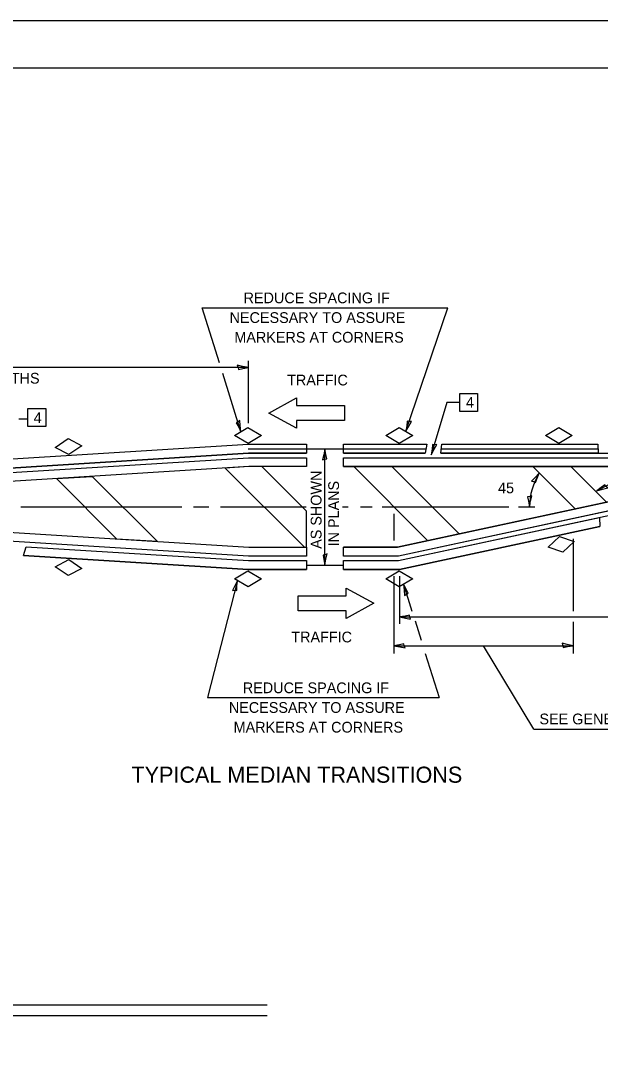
# Model space of a CAD drawing. Extents: x 100275 to 102995, y 95053 to 95493.
# Drawn here: x 101894.2 to 102017, y 95272.8 to 95492.8 of the extents above; entities that cross this region are included whole.
import ezdxf

# ---------------------------------------------------------------- set-up
doc = ezdxf.new("R2010")
doc.units = 0
for name, color, linetype in [('Alignment_EX_50 Centerline', 7, 'Continuous'), ('Design_PR_PMK Symbols', 7, 'Continuous'), ('Design_PR_Roadway Dimensions', 7, 'Continuous'), ('Design_PR_Roadway Notes', 7, 'Continuous'), ('Level 43', 7, 'Continuous'), ('Level 9', 7, 'Continuous'), ('Lighting_EX_Above Ground Items', 7, 'Continuous'), ('Sheets_50 Reference Boundary', 7, 'Continuous'), ('Sheets_General Details', 7, 'Continuous'), ('Sheets_Printer Plotting Border', 7, 'Continuous')]:
    doc.layers.add(name, color=color, linetype=linetype)

msp = doc.modelspace()

# ---------------------------------------------------------------- linework, layer by layer
at = {"layer": 'Alignment_EX_50 Centerline'}
for p, q in [((101894.16, 95389.6), (101928.34, 95389.6)), ((101894.16, 95389.6), (101928.34, 95389.6)), ((101930.81, 95389.6), (101934.05, 95389.6)), ((101930.81, 95389.6), (101934.05, 95389.6)), ((101936.52, 95389.6), (101954.67, 95389.6)), ((101936.52, 95389.6), (101954.67, 95389.6)), ((101962.37, 95389.6), (101963.56, 95389.6)), ((101962.37, 95389.6), (101963.56, 95389.6)), ((101966.22, 95389.6), (101968.7, 95389.6)), ((101966.22, 95389.6), (101968.7, 95389.6)), ((101970.8, 95389.6), (101997.64, 95389.6)), ((101970.8, 95389.6), (101997.64, 95389.6)), ((101999.73, 95389.6), (102003.16, 95389.6)), ((101999.73, 95389.6), (102003.16, 95389.6))]:
    msp.add_line(p, q, dxfattribs=at)
at = {"layer": 'Design_PR_PMK Symbols'}
for p, q in [((101890.82, 95397.79), (101942.43, 95401)), ((101890.82, 95397.79), (101942.43, 95401)), ((101891.27, 95399.72), (101942.37, 95402.9)), ((101891.27, 95399.72), (101942.37, 95402.9)), ((101942.37, 95402.9), (101954.72, 95402.9)), ((101942.37, 95402.9), (101954.72, 95402.9)), ((101942.37, 95401.95), (101962.57, 95401.95)), ((101942.37, 95401.95), (101962.57, 95401.95)), ((101942.43, 95401), (101954.72, 95401)), ((101942.43, 95401), (101954.72, 95401)), ((101961.62, 95401.95), (101980.09, 95401.95)), ((101961.62, 95401.95), (101980.09, 95401.95)), ((101962.57, 95402.9), (101980.28, 95402.9)), ((101962.57, 95402.9), (101980.28, 95402.9)), ((101962.57, 95401), (101979.91, 95401)), ((101962.57, 95401), (101979.91, 95401)), ((101983.24, 95401), (102081.09, 95401)), ((101983.24, 95401), (102081.09, 95401)), ((101983.35, 95401.95), (102016.56, 95401.95)), ((101983.35, 95401.95), (102016.56, 95401.95)), ((101983.46, 95402.9), (102016.53, 95402.9)), ((101983.46, 95402.9), (102016.53, 95402.9)), ((101962.57, 95400.05), (102062.57, 95400.05)), ((101962.57, 95400.05), (102062.57, 95400.05)), ((101954.31, 95381.05), (101937.51, 95397.84)), ((101954.31, 95381.05), (101937.51, 95397.84)), ((101954.72, 95388.7), (101945.26, 95398.15)), ((101954.72, 95388.7), (101945.26, 95398.15)), ((101962.57, 95398.15), (102053.57, 95398.15)), ((101962.57, 95398.15), (102053.57, 95398.15)), ((101980.47, 95382.43), (101964.75, 95398.15)), ((101980.47, 95382.43), (101964.75, 95398.15)), ((101987.11, 95383.86), (101972.82, 95398.15)), ((101987.11, 95383.86), (101972.82, 95398.15)), ((102053.57, 95398.15), (101974.05, 95381.05)), ((102053.57, 95398.15), (101974.05, 95381.05)), ((102062.6, 95398.15), (101974.26, 95379.15)), ((102062.6, 95398.15), (101974.26, 95379.15)), ((102011.75, 95389.16), (102002.76, 95398.15)), ((102011.75, 95389.16), (102002.76, 95398.15)), ((102018.38, 95390.58), (102010.81, 95398.15)), ((102018.38, 95390.58), (102010.81, 95398.15)), ((101914.56, 95382.79), (101901.74, 95395.61)), ((101914.56, 95382.79), (101901.74, 95395.61)), ((101923.16, 95382.26), (101909.33, 95396.09)), ((101923.16, 95382.26), (101909.33, 95396.09)), ((101974.26, 95378.2), (102032.55, 95390.73)), ((101974.26, 95378.2), (102032.55, 95390.73)), ((101974.45, 95376.3), (102016.91, 95385.43)), ((101974.45, 95376.3), (102016.91, 95385.43)), ((101895.28, 95381.14), (101942.43, 95378.2)), ((101895.28, 95381.14), (101942.43, 95378.2)), ((101974.05, 95381.05), (101962.57, 95381.05)), ((101974.05, 95381.05), (101962.57, 95381.05)), ((101894.72, 95379.27), (101942.37, 95376.3)), ((101894.72, 95379.27), (101942.37, 95376.3)), ((101974.26, 95379.15), (101962.57, 95379.15)), ((101974.26, 95379.15), (101962.57, 95379.15)), ((101942.43, 95378.2), (101954.72, 95378.2)), ((101942.43, 95378.2), (101954.72, 95378.2)), ((101954.72, 95377.25), (101962.57, 95377.25)), ((101954.72, 95377.25), (101962.57, 95377.25)), ((101962.57, 95378.2), (101974.26, 95378.2)), ((101962.57, 95378.2), (101974.26, 95378.2)), ((101942.37, 95376.3), (101954.72, 95376.3)), ((101942.37, 95376.3), (101954.72, 95376.3)), ((101962.57, 95376.3), (101974.45, 95376.3)), ((101962.57, 95376.3), (101974.45, 95376.3)), ((101696.98, 95283.91), (101946.41, 95283.91)), ((101696.98, 95283.91), (101946.41, 95283.91)), ((101696.98, 95281.63), (101946.41, 95281.63)), ((101696.98, 95281.63), (101946.41, 95281.63))]:
    msp.add_line(p, q, dxfattribs=at)
for points in [[(101942.34, 95406.47), (101945.21, 95404.76), (101942.35, 95403.07), (101939.51, 95404.75)], [(101942.34, 95406.47), (101945.21, 95404.76), (101942.35, 95403.07), (101939.51, 95404.75)], [(101974.43, 95406.47), (101977.29, 95404.76), (101974.43, 95403.07), (101971.6, 95404.75)], [(101974.43, 95406.47), (101977.29, 95404.76), (101974.43, 95403.07), (101971.6, 95404.75)], [(102008.24, 95406.47), (102011.11, 95404.76), (102008.24, 95403.07), (102005.41, 95404.75)], [(102008.24, 95406.47), (102011.11, 95404.76), (102008.24, 95403.07), (102005.41, 95404.75)], [(101904.18, 95404.1), (101907.14, 95402.57), (101904.39, 95400.7), (101901.46, 95402.21)], [(101904.18, 95404.1), (101907.14, 95402.57), (101904.39, 95400.7), (101901.46, 95402.21)], [(101890.82, 95397.79), (101891.27, 95399.72), (101942.37, 95402.9), (101954.72, 95402.9), (101954.72, 95401), (101942.43, 95401)], [(101890.82, 95397.79), (101891.27, 95399.72), (101942.37, 95402.9), (101954.72, 95402.9), (101954.72, 95401), (101942.43, 95401)], [(101980.28, 95402.9), (101979.91, 95401), (101962.57, 95401), (101962.57, 95402.9)], [(101980.28, 95402.9), (101979.91, 95401), (101962.57, 95401), (101962.57, 95402.9)], [(102016.53, 95402.9), (102016.59, 95401), (101983.24, 95401), (101983.46, 95402.9)], [(102016.53, 95402.9), (102016.59, 95401), (101983.24, 95401), (101983.46, 95402.9)], [(101954.72, 95400.05), (101954.72, 95398.15), (101942.49, 95398.15), (101868.19, 95393.52), (101868.05, 95395.42), (101942.43, 95400.05)], [(101954.72, 95400.05), (101954.72, 95398.15), (101942.49, 95398.15), (101868.19, 95393.52), (101868.05, 95395.42), (101942.43, 95400.05)], [(101962.57, 95398.15), (101962.57, 95400.05), (102062.61, 95400.05), (102062.61, 95398.15), (101974.26, 95379.15), (101962.57, 95379.15), (101962.58, 95381.05), (101974.05, 95381.05), (102053.57, 95398.15)], [(101962.57, 95398.15), (101962.57, 95400.05), (102062.61, 95400.05), (102062.61, 95398.15), (101974.26, 95379.15), (101962.57, 95379.15), (101962.58, 95381.05), (101974.05, 95381.05), (102053.57, 95398.15)], [(101954.31, 95381.05), (101954.72, 95381.05), (101954.72, 95388.7), (101945.26, 95398.15), (101942.49, 95398.15), (101937.51, 95397.84)], [(101954.31, 95381.05), (101954.72, 95381.05), (101954.72, 95388.7), (101945.26, 95398.15), (101942.49, 95398.15), (101937.51, 95397.84)], [(101964.75, 95398.15), (101972.82, 95398.15), (101987.11, 95383.86), (101980.47, 95382.43)], [(101964.75, 95398.15), (101972.82, 95398.15), (101987.11, 95383.86), (101980.47, 95382.43)], [(102002.76, 95398.15), (102010.81, 95398.15), (102018.38, 95390.58), (102011.75, 95389.16)], [(102002.76, 95398.15), (102010.81, 95398.15), (102018.38, 95390.58), (102011.75, 95389.16)], [(101909.33, 95396.09), (101923.16, 95382.26), (101914.56, 95382.79), (101901.74, 95395.61)], [(101909.33, 95396.09), (101923.16, 95382.26), (101914.56, 95382.79), (101901.74, 95395.61)], [(101954.72, 95381.05), (101954.72, 95379.15), (101942.43, 95379.15), (101867.78, 95383.8), (101867.67, 95385.71), (101942.49, 95381.05)], [(101954.72, 95381.05), (101954.72, 95379.15), (101942.43, 95379.15), (101867.78, 95383.8), (101867.67, 95385.71), (101942.49, 95381.05)], [(101962.57, 95376.3), (101962.57, 95378.2), (101974.26, 95378.2), (102016.86, 95387.36), (102016.91, 95385.43), (101974.45, 95376.3)], [(101962.57, 95376.3), (101962.57, 95378.2), (101974.26, 95378.2), (102016.86, 95387.36), (102016.91, 95385.43), (101974.45, 95376.3)], [(102008.36, 95383.35), (102011.52, 95382.28), (102009.08, 95380.02), (102005.96, 95381.08)], [(102008.36, 95383.35), (102011.52, 95382.28), (102009.08, 95380.02), (102005.96, 95381.08)], [(101954.72, 95378.2), (101954.72, 95376.3), (101942.37, 95376.3), (101894.72, 95379.27), (101895.28, 95381.14), (101942.43, 95378.2)], [(101954.72, 95378.2), (101954.72, 95376.3), (101942.37, 95376.3), (101894.72, 95379.27), (101895.28, 95381.14), (101942.43, 95378.2)], [(101904.38, 95378.44), (101907.14, 95376.55), (101904.18, 95375.04), (101901.45, 95376.9)], [(101904.38, 95378.44), (101907.14, 95376.55), (101904.18, 95375.04), (101901.45, 95376.9)], [(101939.51, 95374.35), (101942.34, 95376.07), (101945.21, 95374.36), (101942.35, 95372.66)], [(101939.51, 95374.35), (101942.34, 95376.07), (101945.21, 95374.36), (101942.35, 95372.66)], [(101971.6, 95374.35), (101974.43, 95376.07), (101977.29, 95374.36), (101974.43, 95372.66)], [(101971.6, 95374.35), (101974.43, 95376.07), (101977.29, 95374.36), (101974.43, 95372.66)]]:
    msp.add_lwpolyline(points, close=True, dxfattribs=at)
at = {"layer": 'Design_PR_Roadway Notes'}
for p, q in [((101984.53, 95411.78), (101981.21, 95400.68)), ((101984.53, 95411.78), (101981.21, 95400.68)), ((101987.25, 95411.78), (101984.53, 95411.78)), ((101987.25, 95411.78), (101984.53, 95411.78)), ((101893.72, 95408.27), (101895.69, 95408.27)), ((101893.72, 95408.27), (101895.69, 95408.27)), ((102021.02, 95395.46), (102016.28, 95392.99)), ((102021.02, 95395.46), (102016.28, 95392.99))]:
    msp.add_line(p, q, dxfattribs=at)
for points in [[(101987.25, 95409.88), (101987.25, 95413.68), (101991.04, 95413.68), (101991.04, 95409.88)], [(101987.25, 95409.88), (101987.25, 95413.68), (101991.04, 95413.68), (101991.04, 95409.88)], [(101895.69, 95406.69), (101895.69, 95410.49), (101899.49, 95410.49), (101899.49, 95406.69)], [(101895.69, 95406.69), (101895.69, 95410.49), (101899.49, 95410.49), (101899.49, 95406.69)], [(101982.37, 95402.82), (101981.88, 95402.76), (101981.44, 95402.82), (101981.36, 95401.88), (101981.21, 95400.68), (101981.8, 95401.83)], [(101982.37, 95402.82), (101981.88, 95402.76), (101981.44, 95402.82), (101981.36, 95401.88), (101981.21, 95400.68), (101981.8, 95401.83)], [(102018.62, 95393.64), (102018.23, 95393.96), (102017.97, 95394.31), (102017.24, 95393.72), (102016.28, 95392.99), (102017.51, 95393.37)], [(102018.62, 95393.64), (102018.23, 95393.96), (102017.97, 95394.31), (102017.24, 95393.72), (102016.28, 95392.99), (102017.51, 95393.37)]]:
    msp.add_lwpolyline(points, close=True, dxfattribs=at)
at = {"layer": 'Level 43'}
for p, q in [((101932.66, 95431.88), (101984.73, 95431.88)), ((101936.3, 95420.21), (101932.66, 95431.88)), ((101932.66, 95431.88), (101984.73, 95431.88)), ((101936.3, 95420.21), (101932.66, 95431.88)), ((101975.81, 95405.65), (101984.73, 95431.88)), ((101975.81, 95405.65), (101984.73, 95431.88)), ((101942.43, 95407.37), (101942.43, 95420.61)), ((101942.43, 95407.37), (101942.43, 95420.61)), ((101942.43, 95419.18), (101761.01, 95419.18)), ((101942.43, 95419.18), (101789.95, 95419.18)), ((101940.86, 95405.57), (101937.01, 95417.92)), ((101940.86, 95405.57), (101937.01, 95417.92)), ((101958.65, 95377.25), (101958.65, 95401.95)), ((101958.65, 95377.25), (101958.65, 95401.95)), ((101973.3, 95388.17), (101973.3, 95382.47)), ((101973.3, 95388.17), (101973.3, 95382.47)), ((102011.31, 95382.8), (102011.31, 95367.46)), ((102011.31, 95382.8), (102011.31, 95367.46)), ((101973.3, 95374.88), (101973.3, 95358.51)), ((101973.3, 95374.88), (101973.3, 95358.51)), ((101974.45, 95374.88), (101974.45, 95364.81)), ((101974.45, 95374.88), (101974.45, 95364.81)), ((101940.11, 95374), (101933.76, 95349.12)), ((101940.11, 95374), (101933.76, 95349.12)), ((101975.31, 95373.19), (101977.1, 95367.48)), ((101975.31, 95373.19), (101977.1, 95367.48)), ((101974.45, 95366.24), (102085.65, 95366.24)), ((101974.45, 95366.24), (102085.65, 95366.24)), ((101977.76, 95365.39), (101979.04, 95361.31)), ((101977.76, 95365.39), (101979.04, 95361.31)), ((102011.31, 95365.22), (102011.31, 95358.51)), ((102011.31, 95365.22), (102011.31, 95358.51)), ((101973.3, 95360.15), (102011.31, 95360.15)), ((101973.3, 95360.15), (102011.31, 95360.15)), ((102002.95, 95342.46), (101992.3, 95360.15)), ((102002.95, 95342.46), (101992.3, 95360.15)), ((101979.93, 95358.46), (101982.86, 95349.12)), ((101979.93, 95358.46), (101982.86, 95349.12)), ((101933.77, 95349.12), (101982.86, 95349.12)), ((101933.77, 95349.12), (101982.86, 95349.12)), ((102002.95, 95342.46), (102047.47, 95342.46)), ((102002.95, 95342.46), (102047.47, 95342.46))]:
    msp.add_line(p, q, dxfattribs=at)
for points in [[(101940.06, 95419.68), (101940.25, 95419.22), (101940.32, 95418.79), (101941.24, 95418.98), (101942.43, 95419.18), (101941.16, 95419.41)], [(101940.06, 95419.68), (101940.25, 95419.22), (101940.32, 95418.79), (101941.24, 95418.98), (101942.43, 95419.18), (101941.16, 95419.41)], [(101940.63, 95407.98), (101940.25, 95407.66), (101939.85, 95407.46), (101940.31, 95406.64), (101940.86, 95405.57), (101940.7, 95406.85)], [(101940.63, 95407.98), (101940.25, 95407.66), (101939.85, 95407.46), (101940.31, 95406.64), (101940.86, 95405.57), (101940.7, 95406.85)], [(101977.04, 95407.73), (101976.55, 95407.7), (101976.11, 95407.77), (101975.99, 95406.84), (101975.81, 95405.65), (101976.43, 95406.77)], [(101977.04, 95407.73), (101976.55, 95407.7), (101976.11, 95407.77), (101975.99, 95406.84), (101975.81, 95405.65), (101976.43, 95406.77)], [(101958.15, 95399.58), (101958.61, 95399.77), (101959.04, 95399.84), (101958.85, 95400.76), (101958.65, 95401.95), (101958.42, 95400.68)], [(101958.15, 95399.58), (101958.61, 95399.77), (101959.04, 95399.84), (101958.85, 95400.76), (101958.65, 95401.95), (101958.42, 95400.68)], [(102002.42, 95395.05), (102002.91, 95394.97), (102003.32, 95394.8), (102003.65, 95395.69), (102004.1, 95396.8), (102003.24, 95395.85)], [(102002.42, 95395.05), (102002.91, 95394.97), (102003.32, 95394.8), (102003.65, 95395.69), (102004.1, 95396.8), (102003.24, 95395.85)], [(102002.54, 95391.97), (102002.08, 95391.78), (102001.64, 95391.71), (102001.83, 95390.79), (102002.04, 95389.6), (102002.27, 95390.87)], [(102002.54, 95391.97), (102002.08, 95391.78), (102001.64, 95391.71), (102001.83, 95390.79), (102002.04, 95389.6), (102002.27, 95390.87)], [(101959.14, 95379.62), (101958.69, 95379.43), (101958.25, 95379.36), (101958.44, 95378.44), (101958.65, 95377.25), (101958.88, 95378.52)], [(101959.14, 95379.62), (101958.69, 95379.43), (101958.25, 95379.36), (101958.44, 95378.44), (101958.65, 95377.25), (101958.88, 95378.52)], [(101939.04, 95371.83), (101939.53, 95371.9), (101939.97, 95371.86), (101940.01, 95372.8), (101940.11, 95374), (101939.57, 95372.83)], [(101939.04, 95371.83), (101939.53, 95371.9), (101939.97, 95371.86), (101940.01, 95372.8), (101940.11, 95374), (101939.57, 95372.83)], [(101975.55, 95370.77), (101975.93, 95371.1), (101976.32, 95371.3), (101975.86, 95372.12), (101975.31, 95373.19), (101975.47, 95371.91)], [(101975.55, 95370.77), (101975.93, 95371.1), (101976.32, 95371.3), (101975.86, 95372.12), (101975.31, 95373.19), (101975.47, 95371.91)], [(101976.83, 95365.75), (101976.64, 95366.2), (101976.56, 95366.64), (101975.64, 95366.45), (101974.45, 95366.24), (101975.72, 95366.01)], [(101976.83, 95365.75), (101976.64, 95366.2), (101976.56, 95366.64), (101975.64, 95366.45), (101974.45, 95366.24), (101975.72, 95366.01)], [(101975.68, 95359.66), (101975.48, 95360.11), (101975.41, 95360.55), (101974.49, 95360.36), (101973.3, 95360.15), (101974.57, 95359.92)], [(101975.68, 95359.66), (101975.48, 95360.11), (101975.41, 95360.55), (101974.49, 95360.36), (101973.3, 95360.15), (101974.57, 95359.92)], [(102008.93, 95360.65), (102009.12, 95360.2), (102009.2, 95359.76), (102010.12, 95359.95), (102011.31, 95360.15), (102010.04, 95360.39)], [(102008.93, 95360.65), (102009.12, 95360.2), (102009.2, 95359.76), (102010.12, 95359.95), (102011.31, 95360.15), (102010.04, 95360.39)]]:
    msp.add_lwpolyline(points, close=True, dxfattribs=at)
msp.add_arc((102015.64, 95389.6), 13.6, 148.0292, 180, dxfattribs=at)
msp.add_arc((102015.64, 95389.6), 13.6, 148.0292, 180, dxfattribs=at)
at = {"layer": 'Level 9'}
for p, q in [((102016.86, 95387.36), (102016.91, 95385.43)), ((102016.86, 95387.36), (102016.91, 95385.43)), ((101894.72, 95379.27), (101895.28, 95381.14)), ((101894.72, 95379.27), (101895.28, 95381.14))]:
    msp.add_line(p, q, dxfattribs=at)
at = {"layer": 'Lighting_EX_Above Ground Items'}
for points in [[(101962.81, 95407.92), (101952.65, 95407.92), (101952.65, 95406.32), (101946.78, 95409.52), (101952.65, 95412.73), (101952.65, 95411.13), (101962.81, 95411.13)], [(101962.81, 95407.92), (101952.65, 95407.92), (101952.65, 95406.32), (101946.78, 95409.52), (101952.65, 95412.73), (101952.65, 95411.13), (101962.81, 95411.13)], [(101952.97, 95370.76), (101963.13, 95370.76), (101963.13, 95372.37), (101969, 95369.16), (101963.13, 95365.95), (101963.13, 95367.56), (101952.97, 95367.56)], [(101952.97, 95370.76), (101963.13, 95370.76), (101963.13, 95372.37), (101969, 95369.16), (101963.13, 95365.95), (101963.13, 95367.56), (101952.97, 95367.56)]]:
    msp.add_lwpolyline(points, close=True, dxfattribs=at)
at = {"layer": 'Sheets_50 Reference Boundary'}
msp.add_lwpolyline([(101674.94, 95482.79), (102304.94, 95482.79), (102304.94, 95082.79), (101674.94, 95082.79)], close=True, dxfattribs=at)
at = {"layer": 'Sheets_General Details'}
msp.add_line((102314.94, 95492.79), (101634.94, 95492.79), dxfattribs=at)
msp.add_lwpolyline([(101674.94, 95482.79), (102304.94, 95482.79), (102304.94, 95062.79), (101674.94, 95062.79)], close=True, dxfattribs=at)
at = {"layer": 'Sheets_Printer Plotting Border'}
msp.add_lwpolyline([(101634.94, 95052.79), (102314.94, 95052.79), (102314.94, 95492.79), (101634.94, 95492.79)], close=True, dxfattribs=at)

# ---------------------------------------------------------------- texts
at = {"layer": 'Design_PR_Roadway Dimensions'}
for s, p in [('REDUCE SPACING IF', (101941.41, 95432.83)), ('REDUCE SPACING IF', (101941.41, 95432.83)), ('NECESSARY TO ASSURE', (101938.44, 95428.65)), ('NECESSARY TO ASSURE', (101938.44, 95428.65)), ('MARKERS AT CORNERS', (101939.45, 95424.47)), ('MARKERS AT CORNERS', (101939.45, 95424.47)), ('SEE FIGURE 3-13 OF THE MUTCD FOR RECOMMENDED TAPER LENGTHS ', (101789.91, 95415.78)), ('45', (101995.36, 95392.5)), ('45', (101995.36, 95392.5)), ('REDUCE SPACING IF', (101941.25, 95350.07)), ('REDUCE SPACING IF', (101941.25, 95350.07)), ('NECESSARY TO ASSURE', (101938.28, 95345.89)), ('NECESSARY TO ASSURE', (101938.28, 95345.89)), ('MARKERS AT CORNERS', (101939.3, 95341.71)), ('MARKERS AT CORNERS', (101939.3, 95341.71)), ('SEE GENERAL NOTE #6', (102004.14, 95343.46)), ('SEE GENERAL NOTE #6', (102004.14, 95343.46))]:
    msp.add_text(s, height=2.28, dxfattribs=at).set_placement(p)
for s, p in [('AS SHOWN', (101957.93, 95380.71)), ('AS SHOWN', (101957.93, 95380.71)), ('IN PLANS', (101961.64, 95381.23)), ('IN PLANS', (101961.64, 95381.23))]:
    msp.add_text(s, height=2.28, rotation=90, dxfattribs=at).set_placement(p)
at = {"layer": 'Design_PR_Roadway Notes'}
for s, height, p in [('TRAFFIC', 2.28, (101950.64, 95415.39)), ('TRAFFIC', 2.28, (101950.64, 95415.39)), ('4', 2.28, (101988.56, 95410.68)), ('4', 2.28, (101988.56, 95410.68)), ('4', 2.28, (101896.91, 95407.41)), ('4', 2.28, (101896.91, 95407.41)), ('TRAFFIC', 2.28, (101951.53, 95360.85)), ('TRAFFIC', 2.28, (101951.53, 95360.85)), ('TYPICAL MEDIAN TRANSITIONS', 3.42, (101917.64, 95331.06)), ('TYPICAL MEDIAN TRANSITIONS', 3.42, (101917.64, 95331.06))]:
    msp.add_text(s, height=height, dxfattribs=at).set_placement(p)

doc.saveas('drawing.dxf')
